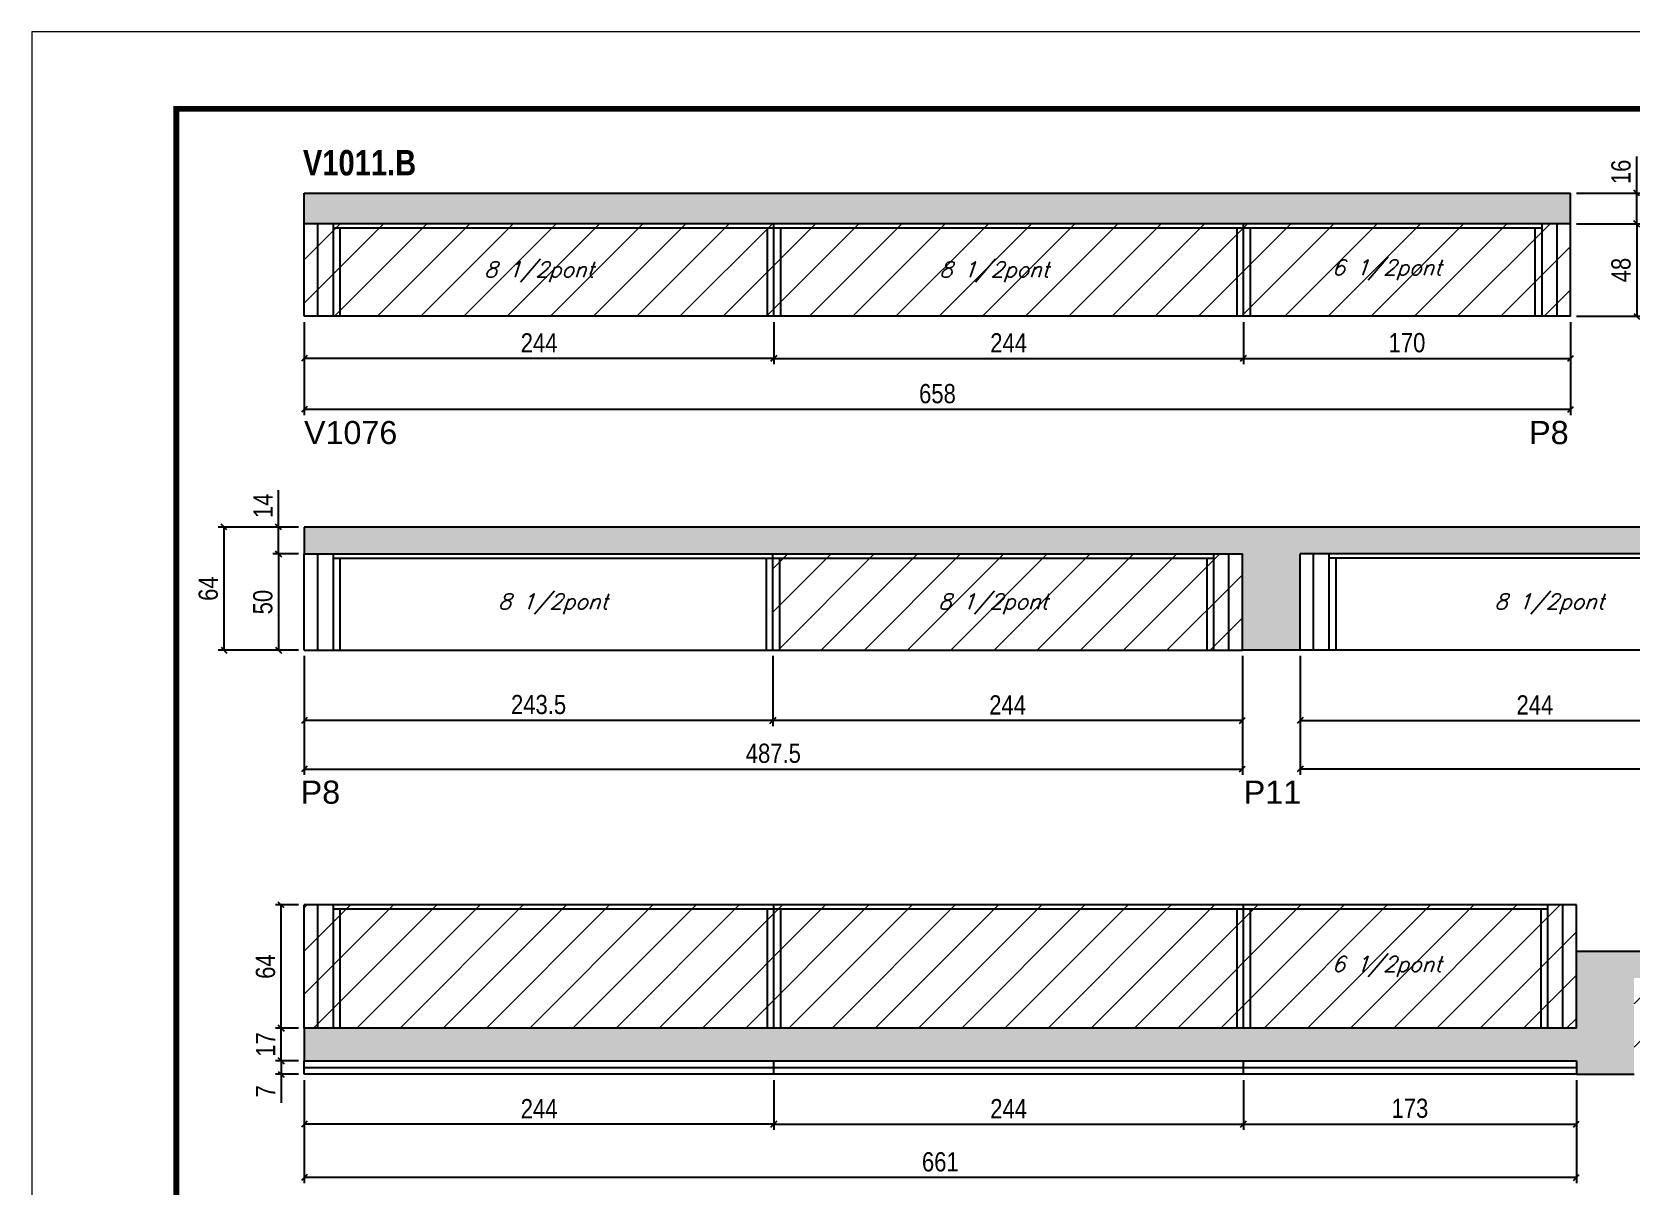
# Model space of a CAD drawing. Extents: x 3309 to 9563, y -2522 to 14608.
# Drawn here: x 4908 to 5739, y 10562 to 11162 of the extents above; entities that cross this region are included whole.
import ezdxf

# ---------------------------------------------------------------- set-up
doc = ezdxf.new("R2010")
doc.units = 0
doc.linetypes.add('DASHED', pattern=[0.75, 0.5, -0.25])
for name, color, linetype in [('5', 5, 'Continuous'), ('COTA', 241, 'Continuous'), ('NOMENCLATURA', 7, 'Continuous'), ('Painéis', 200, 'Continuous'), ('SARR_2.2x7', 40, 'Continuous'), ('SARR_3.5x7', 81, 'Continuous'), ('texto', 7, 'Continuous')]:
    doc.layers.add(name, color=color, linetype=linetype)
for name, color, linetype, lineweight in [('Folhas', 255, 'Continuous', 9), ('Hachura', 251, 'Continuous', 9), ('SARRAFO DE PRESSAO', 251, 'DASHED', 9)]:
    doc.layers.add(name, color=color, linetype=linetype, lineweight=lineweight)
doc.styles.add('COTA TECNICA', font='techl___.ttf', dxfattribs={"height": 10})
doc.styles.add('Romans', font='romans.shx')
doc.styles.get("Standard").update_dxf_attribs({"font": 'arial.ttf'})
doc.styles.add('TECNICA', font='techb___.ttf', dxfattribs={"height": 10})
doc.dimstyles.new('PAINEL', dxfattribs={"dimtxt": 10, "dimasz": 3, "dimexe": 3, "dimexo": 3, "dimgap": 3, "dimtad": 1, "dimdec": 1, "dimzin": 12, "dimdsep": 46, "dimtxsty": 'COTA TECNICA', "dimblk1": 'OBLIQUE', "dimblk2": 'OBLIQUE', "dimsah": 1, "dimcen": 0.9, "dimclrd": 4, "dimclre": 4, "dimclrt": 240, "dimadec": 1, "dimazin": 3, "dimtfac": 1, "dimtdec": 1, "dimtmove": 0, "dimatfit": 3, "dimfxl": 1, "dimtolj": 1, "dimtzin": 12, "dimarcsym": 0})

# ---------------------------------------------------------------- blocks, each defined once
blk = doc.blocks.new('9999999999')
at = {"layer": 'Folhas'}
blk.add_lwpolyline([(98138.98, 34190.21), (99623.98, 34190.21), (99623.98, 35240.21), (98138.98, 35240.21)], close=True, dxfattribs=at)
at = {"layer": 'Folhas', "color": 30, "const_width": 3}
blk.add_lwpolyline([(98213.98, 34230.21), (99583.98, 34230.21), (99583.98, 35200.21), (98213.98, 35200.21)], close=True, dxfattribs=at)
blk = doc.blocks.new('_Oblique')
at = {"color": 0, "linetype": 'ByBlock', "lineweight": -2}
blk.add_line((-0.5, -0.5), (0.5, 0.5), dxfattribs=at)
blk = doc.blocks.new('*D334')
at = {"layer": 'COTA', "color": 4, "linetype": 'ByBlock', "lineweight": -2, "transparency": 16777216}
for p, q in [((5049.39, 11011.41), (5049.39, 10989.51)), ((5293.39, 11011.41), (5293.39, 10989.51)), ((5293.39, 10992.51), (5049.39, 10992.51))]:
    blk.add_line(p, q, dxfattribs=at)
at = {"layer": 'Defpoints', "color": 0, "linetype": 'ByBlock', "transparency": 16777216}
for p in [(5049.39, 11014.41), (5293.39, 11014.41), (5049.39, 10992.51)]:
    blk.add_point(p, dxfattribs=at)
at = {"layer": 'COTA', "color": 4, "linetype": 'ByBlock', "lineweight": -2, "transparency": 16777216, "xscale": 3, "yscale": 3, "zscale": 3, "rotation": 180}
blk.add_blockref('_Oblique', (5049.39, 10992.51), dxfattribs=at)
at = {"layer": 'COTA', "color": 4, "linetype": 'ByBlock', "lineweight": -2, "transparency": 16777216, "xscale": 3, "yscale": 3, "zscale": 3}
blk.add_blockref('_Oblique', (5293.39, 10992.51), dxfattribs=at)
at = {"layer": 'COTA', "color": 240, "linetype": 'ByBlock', "transparency": 16777216, "insert": (5171.39, 11000.58), "char_height": 10, "attachment_point": 5, "style": 'COTA TECNICA'}
blk.add_mtext('\\A1;244', dxfattribs=at)
blk = doc.blocks.new('*D365')
at = {"layer": 'COTA', "color": 4, "linetype": 'ByBlock', "lineweight": -2, "transparency": 16777216}
for p, q in [((5049.39, 11011.41), (5049.39, 10962.99)), ((5707.39, 11011.41), (5707.39, 10962.99)), ((5707.39, 10965.99), (5049.39, 10965.99))]:
    blk.add_line(p, q, dxfattribs=at)
at = {"layer": 'Defpoints', "color": 0, "linetype": 'ByBlock', "transparency": 16777216}
for p in [(5049.39, 11014.41), (5707.39, 11014.41), (5049.39, 10965.99)]:
    blk.add_point(p, dxfattribs=at)
at = {"layer": 'COTA', "color": 4, "linetype": 'ByBlock', "lineweight": -2, "transparency": 16777216, "xscale": 3, "yscale": 3, "zscale": 3, "rotation": 180}
blk.add_blockref('_Oblique', (5049.39, 10965.99), dxfattribs=at)
at = {"layer": 'COTA', "color": 4, "linetype": 'ByBlock', "lineweight": -2, "transparency": 16777216, "xscale": 3, "yscale": 3, "zscale": 3}
blk.add_blockref('_Oblique', (5707.39, 10965.99), dxfattribs=at)
at = {"layer": 'COTA', "color": 240, "linetype": 'ByBlock', "transparency": 16777216, "insert": (5378.39, 10974.12), "char_height": 10, "attachment_point": 5, "style": 'COTA TECNICA'}
blk.add_mtext('\\A1;658', dxfattribs=at)
blk = doc.blocks.new('*D335')
at = {"layer": 'COTA', "color": 4, "lineweight": -2, "transparency": 16777216}
for p, q in [((5293.39, 11011.41), (5293.39, 10989.51)), ((5537.39, 11011.41), (5537.39, 10989.51)), ((5293.39, 10992.51), (5537.39, 10992.51))]:
    blk.add_line(p, q, dxfattribs=at)
at = {"layer": 'Defpoints', "color": 0, "transparency": 16777216}
for p in [(5293.39, 11014.41, 0), (5537.39, 11014.41, 0), (5537.39, 10992.51)]:
    blk.add_point(p, dxfattribs=at)
at = {"layer": 'COTA', "color": 4, "lineweight": -2, "transparency": 16777216, "xscale": 3, "yscale": 3, "zscale": 3, "rotation": 180}
blk.add_blockref('_Oblique', (5293.39, 10992.51), dxfattribs=at)
at = {"layer": 'COTA', "color": 4, "lineweight": -2, "transparency": 16777216, "xscale": 3, "yscale": 3, "zscale": 3}
blk.add_blockref('_Oblique', (5537.39, 10992.51), dxfattribs=at)
at = {"layer": 'COTA', "color": 240, "transparency": 16777216, "insert": (5415.39, 11000.58), "char_height": 10, "attachment_point": 5, "style": 'COTA TECNICA'}
blk.add_mtext('\\A1;244', dxfattribs=at)
blk = doc.blocks.new('*D336')
at = {"layer": 'COTA', "color": 4, "lineweight": -2, "transparency": 16777216}
for p, q in [((5710.39, 11078.41), (5773.11, 11078.41)), ((5770.11, 11078.41), (5770.11, 11014.41)), ((5710.39, 11014.41), (5773.11, 11014.41))]:
    blk.add_line(p, q, dxfattribs=at)
at = {"layer": 'Defpoints', "color": 0, "transparency": 16777216}
for p in [(5707.39, 11078.41, 0), (5707.39, 11014.41, 0), (5770.11, 11014.41)]:
    blk.add_point(p, dxfattribs=at)
at = {"layer": 'COTA', "color": 4, "lineweight": -2, "transparency": 16777216, "xscale": 3, "yscale": 3, "zscale": 3}
for p, rotation in [((5770.11, 11078.41), 90), ((5770.11, 11014.41), 270)]:
    blk.add_blockref('_Oblique', p, dxfattribs=dict(at, rotation=rotation))
at = {"layer": 'COTA', "color": 240, "transparency": 16777216, "insert": (5762.01, 11046.41), "char_height": 10, "attachment_point": 5, "rotation": 90, "style": 'COTA TECNICA'}
blk.add_mtext('\\A1;64', dxfattribs=at)
blk = doc.blocks.new('*D366')
at = {"layer": 'COTA', "color": 4, "lineweight": -2, "transparency": 16777216}
for p, q in [((5537.39, 11011.41), (5537.39, 10989.51)), ((5707.39, 11011.41), (5707.39, 10989.51)), ((5537.39, 10992.51), (5707.39, 10992.51))]:
    blk.add_line(p, q, dxfattribs=at)
at = {"layer": 'Defpoints', "color": 0, "transparency": 16777216}
for p in [(5537.39, 11014.41, 0), (5707.39, 11014.41, 0), (5707.39, 10992.51)]:
    blk.add_point(p, dxfattribs=at)
at = {"layer": 'COTA', "color": 4, "lineweight": -2, "transparency": 16777216, "xscale": 3, "yscale": 3, "zscale": 3, "rotation": 180}
blk.add_blockref('_Oblique', (5537.39, 10992.51), dxfattribs=at)
at = {"layer": 'COTA', "color": 4, "lineweight": -2, "transparency": 16777216, "xscale": 3, "yscale": 3, "zscale": 3}
blk.add_blockref('_Oblique', (5707.39, 10992.51), dxfattribs=at)
at = {"layer": 'COTA', "color": 240, "transparency": 16777216, "insert": (5622.39, 11000.61), "char_height": 10, "attachment_point": 5, "style": 'COTA TECNICA'}
blk.add_mtext('\\A1;170', dxfattribs=at)
blk = doc.blocks.new('*D354')
at = {"layer": 'COTA', "color": 4, "lineweight": -2, "transparency": 16777216}
for p, q in [((5710.39, 11062.41), (5744.75, 11062.41)), ((5741.75, 11062.41), (5741.75, 11014.41)), ((5710.39, 11014.41), (5744.75, 11014.41))]:
    blk.add_line(p, q, dxfattribs=at)
at = {"layer": 'Defpoints', "color": 0, "transparency": 16777216}
for p in [(5707.39, 11062.41, 0), (5707.39, 11014.41, 0), (5741.75, 11014.41)]:
    blk.add_point(p, dxfattribs=at)
at = {"layer": 'COTA', "color": 4, "lineweight": -2, "transparency": 16777216, "xscale": 3, "yscale": 3, "zscale": 3}
for p, rotation in [((5741.75, 11062.41), 90), ((5741.75, 11014.41), 270)]:
    blk.add_blockref('_Oblique', p, dxfattribs=dict(at, rotation=rotation))
at = {"layer": 'COTA', "color": 240, "transparency": 16777216, "insert": (5733.65, 11038.41), "char_height": 10, "attachment_point": 5, "rotation": 90, "style": 'COTA TECNICA'}
blk.add_mtext('\\A1;48', dxfattribs=at)
blk = doc.blocks.new('*D355')
at = {"layer": 'COTA', "color": 4, "lineweight": -2, "transparency": 16777216}
for p, q in [((5741.75, 11078.41), (5741.75, 11097.42)), ((5710.39, 11078.41), (5744.75, 11078.41)), ((5741.75, 11062.41), (5741.75, 11078.41)), ((5710.39, 11062.41), (5744.75, 11062.41))]:
    blk.add_line(p, q, dxfattribs=at)
at = {"layer": 'Defpoints', "color": 0, "transparency": 16777216}
for p in [(5707.39, 11078.41, 0), (5741.75, 11078.41), (5707.39, 11062.41, 0)]:
    blk.add_point(p, dxfattribs=at)
at = {"layer": 'COTA', "color": 4, "lineweight": -2, "transparency": 16777216, "xscale": 3, "yscale": 3, "zscale": 3}
for p, rotation in [((5741.75, 11078.41), 90), ((5741.75, 11062.41), 270)]:
    blk.add_blockref('_Oblique', p, dxfattribs=dict(at, rotation=rotation))
at = {"layer": 'COTA', "color": 240, "transparency": 16777216, "insert": (5733.64, 11089.41), "char_height": 10, "attachment_point": 5, "rotation": 90, "style": 'COTA TECNICA'}
blk.add_mtext('\\A1;16', dxfattribs=at)
blk = doc.blocks.new('*D356')
at = {"layer": 'COTA', "color": 4, "linetype": 'ByBlock', "lineweight": -2, "transparency": 16777216}
for p, q in [((5049.39, 10837.86), (5049.39, 10776.1)), ((5536.85, 10837.86), (5536.85, 10776.1)), ((5049.39, 10779.1), (5536.85, 10779.1))]:
    blk.add_line(p, q, dxfattribs=at)
at = {"layer": 'Defpoints', "color": 0, "linetype": 'ByBlock', "transparency": 16777216}
for p in [(5049.39, 10840.86), (5536.85, 10840.86), (5536.85, 10779.1)]:
    blk.add_point(p, dxfattribs=at)
at = {"layer": 'COTA', "color": 4, "linetype": 'ByBlock', "lineweight": -2, "transparency": 16777216, "xscale": 3, "yscale": 3, "zscale": 3, "rotation": 180}
blk.add_blockref('_Oblique', (5049.39, 10779.1), dxfattribs=at)
at = {"layer": 'COTA', "color": 4, "linetype": 'ByBlock', "lineweight": -2, "transparency": 16777216, "xscale": 3, "yscale": 3, "zscale": 3}
blk.add_blockref('_Oblique', (5536.85, 10779.1), dxfattribs=at)
at = {"layer": 'COTA', "color": 240, "linetype": 'ByBlock', "transparency": 16777216, "insert": (5293.12, 10787.23), "char_height": 10, "attachment_point": 5, "style": 'COTA TECNICA'}
blk.add_mtext('\\A1;487.5', dxfattribs=at)
blk = doc.blocks.new('*D357')
at = {"layer": 'COTA', "color": 4, "lineweight": -2, "transparency": 16777216}
for p, q in [((5292.85, 10837.86), (5292.85, 10801.35)), ((5536.85, 10837.86), (5536.85, 10801.35)), ((5536.85, 10804.35), (5292.85, 10804.35))]:
    blk.add_line(p, q, dxfattribs=at)
at = {"layer": 'Defpoints', "color": 0, "transparency": 16777216}
for p in [(5292.85, 10840.86), (5536.85, 10840.86), (5292.85, 10804.35)]:
    blk.add_point(p, dxfattribs=at)
at = {"layer": 'COTA', "color": 4, "lineweight": -2, "transparency": 16777216, "xscale": 3, "yscale": 3, "zscale": 3, "rotation": 180}
blk.add_blockref('_Oblique', (5292.85, 10804.35), dxfattribs=at)
at = {"layer": 'COTA', "color": 4, "lineweight": -2, "transparency": 16777216, "xscale": 3, "yscale": 3, "zscale": 3}
blk.add_blockref('_Oblique', (5536.85, 10804.35), dxfattribs=at)
at = {"layer": 'COTA', "color": 240, "transparency": 16777216, "insert": (5414.85, 10812.42), "char_height": 10, "attachment_point": 5, "style": 'COTA TECNICA'}
blk.add_mtext('\\A1;244', dxfattribs=at)
blk = doc.blocks.new('*D358')
at = {"layer": 'COTA', "color": 4, "lineweight": -2, "transparency": 16777216}
for p, q in [((5049.39, 10837.86), (5049.39, 10801.35)), ((5292.85, 10837.86), (5292.85, 10801.35)), ((5292.85, 10804.35), (5049.39, 10804.35))]:
    blk.add_line(p, q, dxfattribs=at)
at = {"layer": 'Defpoints', "color": 0, "transparency": 16777216}
for p in [(5049.39, 10840.86), (5292.85, 10840.86), (5049.39, 10804.35)]:
    blk.add_point(p, dxfattribs=at)
at = {"layer": 'COTA', "color": 4, "lineweight": -2, "transparency": 16777216, "xscale": 3, "yscale": 3, "zscale": 3, "rotation": 180}
blk.add_blockref('_Oblique', (5049.39, 10804.35), dxfattribs=at)
at = {"layer": 'COTA', "color": 4, "lineweight": -2, "transparency": 16777216, "xscale": 3, "yscale": 3, "zscale": 3}
blk.add_blockref('_Oblique', (5292.85, 10804.35), dxfattribs=at)
at = {"layer": 'COTA', "color": 240, "transparency": 16777216, "insert": (5171.12, 10812.57), "char_height": 10, "attachment_point": 5, "style": 'COTA TECNICA'}
blk.add_mtext('\\A1;243.5', dxfattribs=at)
blk = doc.blocks.new('*D330')
at = {"layer": 'COTA', "color": 4, "lineweight": -2, "transparency": 16777216}
for p, q in [((5046.39, 10904.86), (5004.62, 10904.86)), ((5007.62, 10904.86), (5007.62, 10840.86)), ((5046.39, 10840.86), (5004.62, 10840.86))]:
    blk.add_line(p, q, dxfattribs=at)
at = {"layer": 'Defpoints', "color": 0, "transparency": 16777216}
for p in [(5049.39, 10904.86, 0), (5007.62, 10840.86), (5049.39, 10840.86, 0)]:
    blk.add_point(p, dxfattribs=at)
at = {"layer": 'COTA', "color": 4, "lineweight": -2, "transparency": 16777216, "xscale": 3, "yscale": 3, "zscale": 3}
for p, rotation in [((5007.62, 10904.86), 90), ((5007.62, 10840.86), 270)]:
    blk.add_blockref('_Oblique', p, dxfattribs=dict(at, rotation=rotation))
at = {"layer": 'COTA', "color": 240, "transparency": 16777216, "insert": (4999.52, 10872.86), "char_height": 10, "attachment_point": 5, "rotation": 90, "style": 'COTA TECNICA'}
blk.add_mtext('\\A1;64', dxfattribs=at)
blk = doc.blocks.new('*D331')
at = {"layer": 'COTA', "color": 4, "lineweight": -2, "transparency": 16777216}
for p, q in [((5046.39, 10890.86), (5032.98, 10890.86)), ((5035.98, 10890.86), (5035.98, 10840.86)), ((5046.39, 10840.86), (5032.98, 10840.86))]:
    blk.add_line(p, q, dxfattribs=at)
at = {"layer": 'Defpoints', "color": 0, "transparency": 16777216}
for p in [(5049.39, 10890.86, 0), (5035.98, 10840.86), (5049.39, 10840.86, 0)]:
    blk.add_point(p, dxfattribs=at)
at = {"layer": 'COTA', "color": 4, "lineweight": -2, "transparency": 16777216, "xscale": 3, "yscale": 3, "zscale": 3}
for p, rotation in [((5035.98, 10890.86), 90), ((5035.98, 10840.86), 270)]:
    blk.add_blockref('_Oblique', p, dxfattribs=dict(at, rotation=rotation))
at = {"layer": 'COTA', "color": 240, "transparency": 16777216, "insert": (5027.87, 10865.86), "char_height": 10, "attachment_point": 5, "rotation": 90, "style": 'COTA TECNICA'}
blk.add_mtext('\\A1;50', dxfattribs=at)
blk = doc.blocks.new('*D332')
at = {"layer": 'COTA', "color": 4, "lineweight": -2, "transparency": 16777216}
for p, q in [((5035.98, 10904.86), (5035.98, 10923.97)), ((5046.39, 10904.86), (5032.98, 10904.86)), ((5035.98, 10890.86), (5035.98, 10904.86)), ((5046.39, 10890.86), (5032.98, 10890.86))]:
    blk.add_line(p, q, dxfattribs=at)
at = {"layer": 'Defpoints', "color": 0, "transparency": 16777216}
for p in [(5035.98, 10904.86), (5049.39, 10904.86, 0), (5049.39, 10890.86, 0)]:
    blk.add_point(p, dxfattribs=at)
at = {"layer": 'COTA', "color": 4, "lineweight": -2, "transparency": 16777216, "xscale": 3, "yscale": 3, "zscale": 3}
for p, rotation in [((5035.98, 10904.86), 90), ((5035.98, 10890.86), 270)]:
    blk.add_blockref('_Oblique', p, dxfattribs=dict(at, rotation=rotation))
at = {"layer": 'COTA', "color": 240, "transparency": 16777216, "insert": (5027.91, 10915.91), "char_height": 10, "attachment_point": 5, "rotation": 90, "style": 'COTA TECNICA'}
blk.add_mtext('\\A1;14', dxfattribs=at)
blk = doc.blocks.new('*D359')
at = {"layer": 'COTA', "color": 4, "linetype": 'ByBlock', "lineweight": -2, "transparency": 16777216}
for p, q in [((5566.85, 10837.86), (5566.85, 10776.1)), ((6103.85, 10837.86), (6103.85, 10776.1)), ((6103.85, 10779.1), (5566.85, 10779.1))]:
    blk.add_line(p, q, dxfattribs=at)
at = {"layer": 'Defpoints', "color": 0, "linetype": 'ByBlock', "transparency": 16777216}
for p in [(5566.85, 10840.86), (6103.85, 10840.86), (5566.85, 10779.1)]:
    blk.add_point(p, dxfattribs=at)
at = {"layer": 'COTA', "color": 4, "linetype": 'ByBlock', "lineweight": -2, "transparency": 16777216, "xscale": 3, "yscale": 3, "zscale": 3, "rotation": 180}
blk.add_blockref('_Oblique', (5566.85, 10779.1), dxfattribs=at)
at = {"layer": 'COTA', "color": 4, "linetype": 'ByBlock', "lineweight": -2, "transparency": 16777216, "xscale": 3, "yscale": 3, "zscale": 3}
blk.add_blockref('_Oblique', (6103.85, 10779.1), dxfattribs=at)
at = {"layer": 'COTA', "color": 240, "linetype": 'ByBlock', "transparency": 16777216, "insert": (5835.35, 10787.32), "char_height": 10, "attachment_point": 5, "style": 'COTA TECNICA'}
blk.add_mtext('\\A1;537', dxfattribs=at)
blk = doc.blocks.new('*D360')
at = {"layer": 'COTA', "color": 4, "lineweight": -2, "transparency": 16777216}
for p, q in [((5566.85, 10837.86), (5566.85, 10801.35)), ((5810.85, 10837.86), (5810.85, 10801.35)), ((5566.85, 10804.35), (5810.85, 10804.35))]:
    blk.add_line(p, q, dxfattribs=at)
at = {"layer": 'Defpoints', "color": 0, "transparency": 16777216}
for p in [(5566.85, 10840.86), (5810.85, 10840.86), (5810.85, 10804.35)]:
    blk.add_point(p, dxfattribs=at)
at = {"layer": 'COTA', "color": 4, "lineweight": -2, "transparency": 16777216, "xscale": 3, "yscale": 3, "zscale": 3, "rotation": 180}
blk.add_blockref('_Oblique', (5566.85, 10804.35), dxfattribs=at)
at = {"layer": 'COTA', "color": 4, "lineweight": -2, "transparency": 16777216, "xscale": 3, "yscale": 3, "zscale": 3}
blk.add_blockref('_Oblique', (5810.85, 10804.35), dxfattribs=at)
at = {"layer": 'COTA', "color": 240, "transparency": 16777216, "insert": (5688.85, 10812.42), "char_height": 10, "attachment_point": 5, "style": 'COTA TECNICA'}
blk.add_mtext('\\A1;244', dxfattribs=at)
blk = doc.blocks.new('*D333')
at = {"layer": 'COTA', "color": 4, "linetype": 'ByBlock', "lineweight": -2, "transparency": 16777216}
for p, q in [((5049.39, 10617.45), (5049.39, 10591.53)), ((5293.39, 10617.45), (5293.39, 10591.53)), ((5293.39, 10594.53), (5049.39, 10594.53))]:
    blk.add_line(p, q, dxfattribs=at)
at = {"layer": 'Defpoints', "color": 0, "linetype": 'ByBlock', "transparency": 16777216}
for p in [(5049.39, 10620.45), (5293.39, 10620.45), (5049.39, 10594.53)]:
    blk.add_point(p, dxfattribs=at)
at = {"layer": 'COTA', "color": 4, "linetype": 'ByBlock', "lineweight": -2, "transparency": 16777216, "xscale": 3, "yscale": 3, "zscale": 3, "rotation": 180}
blk.add_blockref('_Oblique', (5049.39, 10594.53), dxfattribs=at)
at = {"layer": 'COTA', "color": 4, "linetype": 'ByBlock', "lineweight": -2, "transparency": 16777216, "xscale": 3, "yscale": 3, "zscale": 3}
blk.add_blockref('_Oblique', (5293.39, 10594.53), dxfattribs=at)
at = {"layer": 'COTA', "color": 240, "linetype": 'ByBlock', "transparency": 16777216, "insert": (5171.39, 10602.6), "char_height": 10, "attachment_point": 5, "style": 'COTA TECNICA'}
blk.add_mtext('\\A1;244', dxfattribs=at)
blk = doc.blocks.new('*D337')
at = {"layer": 'COTA', "color": 4, "linetype": 'ByBlock', "lineweight": -2, "transparency": 16777216}
for p, q in [((5049.39, 10617.45), (5049.39, 10563.82)), ((5710.39, 10617.45), (5710.39, 10563.82)), ((5710.39, 10566.82), (5049.39, 10566.82))]:
    blk.add_line(p, q, dxfattribs=at)
at = {"layer": 'Defpoints', "color": 0, "linetype": 'ByBlock', "transparency": 16777216}
for p in [(5049.39, 10620.45), (5710.39, 10620.45), (5049.39, 10566.82)]:
    blk.add_point(p, dxfattribs=at)
at = {"layer": 'COTA', "color": 4, "linetype": 'ByBlock', "lineweight": -2, "transparency": 16777216, "xscale": 3, "yscale": 3, "zscale": 3, "rotation": 180}
blk.add_blockref('_Oblique', (5049.39, 10566.82), dxfattribs=at)
at = {"layer": 'COTA', "color": 4, "linetype": 'ByBlock', "lineweight": -2, "transparency": 16777216, "xscale": 3, "yscale": 3, "zscale": 3}
blk.add_blockref('_Oblique', (5710.39, 10566.82), dxfattribs=at)
at = {"layer": 'COTA', "color": 240, "linetype": 'ByBlock', "transparency": 16777216, "insert": (5379.89, 10574.92), "char_height": 10, "attachment_point": 5, "style": 'COTA TECNICA'}
blk.add_mtext('\\A1;661', dxfattribs=at)
blk = doc.blocks.new('*D320')
at = {"layer": 'COTA', "color": 4, "lineweight": -2, "transparency": 16777216}
for p, q in [((5293.39, 10617.45), (5293.39, 10591.53)), ((5537.39, 10617.45), (5537.39, 10591.53)), ((5293.39, 10594.53), (5537.39, 10594.53))]:
    blk.add_line(p, q, dxfattribs=at)
at = {"layer": 'Defpoints', "color": 0, "transparency": 16777216}
for p in [(5293.39, 10620.45, 0), (5537.39, 10620.45, 0), (5537.39, 10594.53)]:
    blk.add_point(p, dxfattribs=at)
at = {"layer": 'COTA', "color": 4, "lineweight": -2, "transparency": 16777216, "xscale": 3, "yscale": 3, "zscale": 3, "rotation": 180}
blk.add_blockref('_Oblique', (5293.39, 10594.53), dxfattribs=at)
at = {"layer": 'COTA', "color": 4, "lineweight": -2, "transparency": 16777216, "xscale": 3, "yscale": 3, "zscale": 3}
blk.add_blockref('_Oblique', (5537.39, 10594.53), dxfattribs=at)
at = {"layer": 'COTA', "color": 240, "transparency": 16777216, "insert": (5415.39, 10602.6), "char_height": 10, "attachment_point": 5, "style": 'COTA TECNICA'}
blk.add_mtext('\\A1;244', dxfattribs=at)
blk = doc.blocks.new('*D338')
at = {"layer": 'COTA', "color": 4, "lineweight": -2, "transparency": 16777216}
for p, q in [((5537.39, 10617.45), (5537.39, 10591.53)), ((5710.39, 10617.45), (5710.39, 10591.53)), ((5537.39, 10594.53), (5710.39, 10594.53))]:
    blk.add_line(p, q, dxfattribs=at)
at = {"layer": 'Defpoints', "color": 0, "transparency": 16777216}
for p in [(5537.39, 10620.45, 0), (5710.39, 10620.45, 0), (5710.39, 10594.53)]:
    blk.add_point(p, dxfattribs=at)
at = {"layer": 'COTA', "color": 4, "lineweight": -2, "transparency": 16777216, "xscale": 3, "yscale": 3, "zscale": 3, "rotation": 180}
blk.add_blockref('_Oblique', (5537.39, 10594.53), dxfattribs=at)
at = {"layer": 'COTA', "color": 4, "lineweight": -2, "transparency": 16777216, "xscale": 3, "yscale": 3, "zscale": 3}
blk.add_blockref('_Oblique', (5710.39, 10594.53), dxfattribs=at)
at = {"layer": 'COTA', "color": 240, "transparency": 16777216, "insert": (5623.89, 10602.75), "char_height": 10, "attachment_point": 5, "style": 'COTA TECNICA'}
blk.add_mtext('\\A1;173', dxfattribs=at)
blk = doc.blocks.new('*D369')
at = {"layer": 'COTA', "color": 4, "lineweight": -2, "transparency": 16777216}
for p, q in [((5046.39, 10627.45), (5034.34, 10627.45)), ((5046.39, 10620.45), (5034.34, 10620.45)), ((5037.34, 10627.45), (5037.34, 10620.45)), ((5037.34, 10620.45), (5037.34, 10605.72))]:
    blk.add_line(p, q, dxfattribs=at)
at = {"layer": 'Defpoints', "color": 0, "transparency": 16777216}
for p in [(5037.34, 10620.45), (5049.39, 10627.45), (5049.39, 10620.45)]:
    blk.add_point(p, dxfattribs=at)
at = {"layer": 'COTA', "color": 4, "lineweight": -2, "transparency": 16777216, "xscale": 3, "yscale": 3, "zscale": 3}
for p, rotation in [((5037.34, 10627.45), 90), ((5037.34, 10620.45), 270)]:
    blk.add_blockref('_Oblique', p, dxfattribs=dict(at, rotation=rotation))
at = {"layer": 'COTA', "color": 240, "transparency": 16777216, "insert": (5029.27, 10611.58), "char_height": 10, "attachment_point": 5, "rotation": 90, "style": 'COTA TECNICA'}
blk.add_mtext('\\A1;7', dxfattribs=at)
blk = doc.blocks.new('*D370')
at = {"layer": 'COTA', "color": 4, "lineweight": -2, "transparency": 16777216}
for p, q in [((5046.39, 10644.45), (5034.34, 10644.45)), ((5037.34, 10627.45), (5037.34, 10644.45)), ((5046.39, 10627.45), (5034.34, 10627.45))]:
    blk.add_line(p, q, dxfattribs=at)
at = {"layer": 'Defpoints', "color": 0, "transparency": 16777216}
for p in [(5037.34, 10644.45), (5049.39, 10644.45), (5049.39, 10627.45)]:
    blk.add_point(p, dxfattribs=at)
at = {"layer": 'COTA', "color": 4, "lineweight": -2, "transparency": 16777216, "xscale": 3, "yscale": 3, "zscale": 3}
for p, rotation in [((5037.34, 10644.45), 90), ((5037.34, 10627.45), 270)]:
    blk.add_blockref('_Oblique', p, dxfattribs=dict(at, rotation=rotation))
at = {"layer": 'COTA', "color": 240, "transparency": 16777216, "insert": (5029.27, 10635.95), "char_height": 10, "attachment_point": 5, "rotation": 90, "style": 'COTA TECNICA'}
blk.add_mtext('\\A1;17', dxfattribs=at)
blk = doc.blocks.new('*D371')
at = {"layer": 'COTA', "color": 4, "lineweight": -2, "transparency": 16777216}
for p, q in [((5046.39, 10708.45), (5034.34, 10708.45)), ((5037.34, 10644.45), (5037.34, 10708.45)), ((5046.39, 10644.45), (5034.34, 10644.45))]:
    blk.add_line(p, q, dxfattribs=at)
at = {"layer": 'Defpoints', "color": 0, "transparency": 16777216}
for p in [(5037.34, 10708.45), (5049.39, 10708.45), (5049.39, 10644.45)]:
    blk.add_point(p, dxfattribs=at)
at = {"layer": 'COTA', "color": 4, "lineweight": -2, "transparency": 16777216, "xscale": 3, "yscale": 3, "zscale": 3}
for p, rotation in [((5037.34, 10708.45), 90), ((5037.34, 10644.45), 270)]:
    blk.add_blockref('_Oblique', p, dxfattribs=dict(at, rotation=rotation))
at = {"layer": 'COTA', "color": 240, "transparency": 16777216, "insert": (5029.24, 10676.45), "char_height": 10, "attachment_point": 5, "rotation": 90, "style": 'COTA TECNICA'}
blk.add_mtext('\\A1;64', dxfattribs=at)

msp = doc.modelspace()

# ---------------------------------------------------------------- hatches: boundary and pattern name
at = {"layer": 'COTA'}
h = msp.add_hatch(dxfattribs=at)
h.set_pattern_fill('AR-CONC', color=256, scale=0.03)
h.set_pattern_definition([(50, (-1877.353, -2199.601), (5.4655401, -0.4781726), [0.5715, -6.2865]), (355, (-1877.353, -2199.601), (-1.0573026, 5.7317054), [0.4572, -5.0292175]), (100.451445, (-1876.8974, -2199.641), (4.4082374, 5.2535326), [0.4857003, -5.3427073]), (46.1842, (-1877.353, -2198.077), (8.1323712, -1.2612698), [0.85725, -9.42975]), (96.63556, (-1876.675, -2198.182), (7.122124, 7.4227837), [0.7285507, -8.0140682]), (351.18415, (-1877.353, -2198.077), (7.122124, 7.4227837), [0.685799, -7.543792]), (21, (-1876.591, -2198.458), (4.5484317, -3.067956), [0.5715, -6.2865]), (326, (-1876.591, -2198.458), (1.8540609, 5.525639), [0.4572, -5.0292]), (71.451445, (-1876.212, -2198.714), (6.4024926, 2.457683), [0.4857003, -5.3426981]), (37.5, (-1877.3529, -2199.6011), (0.0926581, 2.53665117), [0, -4.96824, 0, -5.1054, 0, -5.04825]), (7.5, (-1877.353, -2199.601), (2.00458988, 3.00541724), [0, -2.91084, 0, -4.85394, 0, -1.92405]), (327.5, (-1879.0522, -2199.6011), (4.06771786, -0.17186232), [0, -1.905, 0, -5.9436, 0, -7.8867]), (317.5, (-1879.814, -2199.601), (4.44387544, 0.7627947), [0, -2.4765, 0, -3.94716, 0, -5.6007])])
h.paths.add_polyline_path([(5707.39, 11062.41), (5707.39, 11078.41), (5049.39, 11078.41), (5049.39, 11062.41)])
h = msp.add_hatch(dxfattribs=at)
h.set_pattern_fill('AR-CONC', color=256, scale=0.03)
h.paths.add_polyline_path([(5536.85, 10840.86), (5566.85, 10840.86), (5566.85, 10890.86), (6103.85, 10890.86), (6103.85, 10904.86), (5049.39, 10904.86), (5049.39, 10890.86), (5536.85, 10890.86)])
h = msp.add_hatch(dxfattribs=at)
h.set_pattern_fill('AR-CONC', color=256, scale=0.03)
h.paths.add_polyline_path([(5740.39, 10670.45), (6132.39, 10670.45), (6132.39, 10684.45), (5710.39, 10684.45), (5710.39, 10644.45), (5049.39, 10644.45), (5049.39, 10627.45), (5710.39, 10627.45), (5710.39, 10620.45), (5740.39, 10620.45)])
at = {"layer": 'Hachura'}
h = msp.add_hatch(dxfattribs=at)
h.set_pattern_fill('ANSI31', color=256, scale=5)
h.paths.add_polyline_path([(5293.39, 11014.41), (5293.39, 11062.41), (5049.39, 11062.41), (5049.39, 11014.41)])
h.paths.add_polyline_path([(5293.39, 11062.41), (5293.39, 11014.41), (5537.39, 11014.41), (5537.39, 11062.41)])
h.paths.add_polyline_path([(5537.39, 11062.41), (5537.39, 11014.41), (5707.39, 11014.41), (5707.39, 11062.41)])
h.paths.add_polyline_path([(5049.39, 10708.45), (5049.39, 10644.45), (5293.39, 10644.45), (5293.39, 10708.45)])
h.paths.add_polyline_path([(5537.39, 10644.45), (5537.39, 10708.45), (5293.39, 10708.45), (5293.39, 10644.45)])
h.paths.add_polyline_path([(5537.39, 10708.45), (5537.39, 10644.45), (5710.39, 10644.45), (5710.39, 10708.45)])
h.paths.add_polyline_path([(5740.39, 10668.45), (5740.39, 10620.45), (5984.39, 10620.45), (5984.39, 10668.45)])
h.paths.add_polyline_path([(5984.39, 10668.45), (5984.39, 10620.45), (6132.39, 10620.45), (6132.39, 10668.45)])
h.paths.add_polyline_path([(6245.35, 10442.87), (6245.35, 10490.87), (6081.35, 10490.87), (6081.35, 10442.87)])
h.paths.add_polyline_path([(5837.35, 10490.87), (5837.35, 10442.87), (6081.35, 10442.87), (6081.35, 10490.87)])
h.paths.add_polyline_path([(5593.35, 10490.87), (5593.35, 10442.87), (5837.35, 10442.87), (5837.35, 10490.87)])
h.paths.add_polyline_path([(5489.39, 10492.87), (5489.39, 10442.87), (5563.35, 10442.87), (5563.35, 10492.87)])
h.paths.add_polyline_path([(5245.39, 10492.87), (5245.39, 10442.87), (5489.39, 10442.87), (5489.39, 10492.87)])
h.paths.add_polyline_path([(5132.39, 10490.87), (5132.39, 10442.87), (5215.39, 10442.87), (5215.39, 10490.87)])
h.paths.add_polyline_path([(5049.39, 10490.87), (5049.39, 10442.87), (5132.39, 10442.87), (5132.39, 10490.87)])
h = msp.add_hatch(dxfattribs=at)
h.set_pattern_fill('ANSI31', color=256, scale=5)
h.paths.add_polyline_path([(5536.85, 10840.86), (5536.85, 10890.86), (5292.85, 10890.86), (5292.85, 10840.86)])

# ---------------------------------------------------------------- linework, layer by layer
at = {"layer": 'COTA'}
for p, q in [((5049.39, 11062.41), (5049.39, 11078.41)), ((5049.39, 11078.41), (5707.39, 11078.41)), ((5707.39, 11062.41), (5707.39, 11078.41)), ((6103.85, 10904.86), (5049.39, 10904.86)), ((5049.39, 10904.86), (5049.39, 10890.86)), ((5566.85, 10840.86), (5536.85, 10840.86)), ((5710.39, 10684.45), (6132.39, 10684.45)), ((5049.39, 10644.45), (5049.39, 10627.45)), ((5710.39, 10620.45), (5740.39, 10620.45))]:
    msp.add_line(p, q, dxfattribs=at)
at = {"layer": 'Painéis', "linetype": 'ByBlock'}
for p, q in [((5707.39, 11062.41), (5049.39, 11062.41)), ((5049.39, 11014.41), (5049.39, 11062.41)), ((5293.39, 11014.41), (5293.39, 11062.41)), ((5537.39, 11014.41), (5537.39, 11062.41)), ((5707.39, 11014.41), (5707.39, 11062.41)), ((5707.39, 11014.41), (5049.39, 11014.41)), ((5049.39, 10890.86), (5536.85, 10890.86)), ((5049.39, 10840.86), (5049.39, 10890.86)), ((5292.85, 10840.86), (5292.85, 10890.86)), ((5536.85, 10840.86), (5536.85, 10890.86)), ((6103.85, 10890.86), (5566.85, 10890.86)), ((5566.85, 10840.86), (5566.85, 10890.86)), ((5049.39, 10840.86), (5536.85, 10840.86)), ((6103.85, 10840.86), (5566.85, 10840.86)), ((5710.39, 10708.45), (5049.39, 10708.45)), ((5049.39, 10644.45), (5049.39, 10708.45)), ((5293.39, 10644.45), (5293.39, 10708.45)), ((5537.39, 10644.45), (5537.39, 10708.45)), ((5710.39, 10644.45), (5710.39, 10708.45)), ((5710.39, 10644.45), (5049.39, 10644.45)), ((5049.39, 10627.45), (5710.39, 10627.45)), ((5049.39, 10620.45), (5049.39, 10627.45)), ((5710.39, 10620.45), (5049.39, 10620.45)), ((5293.39, 10620.45), (5293.39, 10627.45)), ((5537.39, 10620.45), (5537.39, 10627.45)), ((5710.39, 10627.45), (5710.39, 10620.45))]:
    msp.add_line(p, q, dxfattribs=at)
at = {"layer": 'SARR_2.2x7', "linetype": 'Continuous'}
for p, q in [((5056.39, 11014.41), (5056.39, 11062.41)), ((5293.39, 11060.21), (5064.39, 11060.21)), ((5537.39, 11060.21), (5293.39, 11060.21)), ((5692.39, 11060.21), (5537.39, 11060.21)), ((5700.39, 11014.41), (5700.39, 11062.41)), ((5056.39, 10840.86), (5056.39, 10890.86)), ((5064.39, 10888.66), (5292.85, 10888.66)), ((5292.85, 10888.66), (5521.85, 10888.66)), ((5529.85, 10840.86), (5529.85, 10890.86)), ((5573.85, 10840.86), (5573.85, 10890.86)), ((5810.85, 10888.66), (5581.85, 10888.66)), ((5056.39, 10644.45), (5056.39, 10708.45)), ((5293.39, 10706.25), (5064.39, 10706.25)), ((5537.39, 10706.25), (5293.39, 10706.25)), ((5695.39, 10706.25), (5537.39, 10706.25)), ((5703.39, 10644.45), (5703.39, 10708.45)), ((5049.39, 10623.95), (5293.39, 10623.95)), ((5293.39, 10623.95), (5537.39, 10623.95)), ((5537.39, 10623.95), (5710.39, 10623.95))]:
    msp.add_line(p, q, dxfattribs=at)
at = {"layer": 'SARR_3.5x7'}
for p, q in [((5064.39, 11062.41), (5064.39, 11014.41)), ((5067.89, 11060.21), (5067.89, 11014.41)), ((5289.89, 11060.21), (5289.89, 11014.41)), ((5296.89, 11060.21), (5296.89, 11014.41)), ((5533.89, 11060.21), (5533.89, 11014.41)), ((5540.89, 11060.21), (5540.89, 11014.41)), ((5688.89, 11060.21), (5688.89, 11014.41)), ((5692.39, 11062.41), (5692.39, 11014.41)), ((5064.39, 10890.86), (5064.39, 10840.86)), ((5067.89, 10888.66), (5067.89, 10840.86)), ((5289.35, 10888.66), (5289.35, 10840.86)), ((5296.35, 10888.66), (5296.35, 10840.86)), ((5518.35, 10888.66), (5518.35, 10840.86)), ((5521.85, 10890.86), (5521.85, 10840.86)), ((5581.85, 10890.86), (5581.85, 10840.86)), ((5585.35, 10888.66), (5585.35, 10840.86)), ((5064.39, 10708.45), (5064.39, 10644.45)), ((5067.89, 10706.25), (5067.89, 10644.45)), ((5289.89, 10706.25), (5289.89, 10644.45)), ((5296.89, 10706.25), (5296.89, 10644.45)), ((5533.89, 10706.25), (5533.89, 10644.45)), ((5540.89, 10706.25), (5540.89, 10644.45)), ((5691.89, 10706.25), (5691.89, 10644.45)), ((5695.39, 10708.45), (5695.39, 10644.45))]:
    msp.add_line(p, q, dxfattribs=at)

# ---------------------------------------------------------------- block references
at = {"layer": 'SARRAFO DE PRESSAO', "color": 6, "linetype": 'ByBlock'}
msp.add_blockref('9999999999', (-93231.11, -24078.07), dxfattribs=at)

# ---------------------------------------------------------------- texts
at = {"layer": '5', "linetype": 'Continuous'}
for s, rotation, p in [('V1076', 359.99996, (5049.24, 10947.98)), ('P8', 359.99996, (5685.88, 10947.98)), ('P8', 0.00004, (5047.51, 10761.08)), ('P11', 0.00004, (5537.56, 10761.08))]:
    msp.add_text(s, height=12, rotation=rotation, dxfattribs=at).set_placement(p)
at = {"layer": 'NOMENCLATURA', "style": 'TECNICA'}
msp.add_text('V1011.B', height=13.2, dxfattribs=at).set_placement((5048.67, 11087.59))
at = {"layer": 'texto', "color": 2, "char_height": 8, "attachment_point": 5, "style": 'Romans'}
for s, insert in [('{\\Q19;\\C256;8 1/2pont}', (5171.39, 11037.41)), ('{\\Q19;\\C256;8 1/2pont}', (5407.89, 11037.41)), ('{\\Q19;\\C256;6 1/2pont}', (5611.89, 11038.41)), ('{\\Q19;\\C256;8 1/2pont}', (5178.62, 10864.86)), ('{\\Q19;\\C256;8 1/2pont}', (5407.35, 10864.86)), ('{\\Q19;\\C256;8 1/2pont}', (5696.35, 10864.86)), ('{\\Q19;\\C256;6 1/2pont}', (5611.89, 10676.45))]:
    msp.add_mtext(s, dxfattribs=dict(at, insert=insert))

# ---------------------------------------------------------------- dimensions: what is measured, and where the dimension line sits
at = {"layer": 'COTA'}
for base, p1, p2, angle, picture, middle in [((5741.75, 11078.41, 0), (5707.39, 11062.41), (5707.39, 11078.41), 90, '*D355', (5733.64, 11089.41, 0)), ((5770.11, 11014.41, 0), (5707.39, 11078.41), (5707.39, 11014.41), 90, '*D336', (5762.01, 11046.41, 0)), ((5741.75, 11014.41, 0), (5707.39, 11062.41), (5707.39, 11014.41), 90, '*D354', (5733.65, 11038.41, 0)), ((5035.98, 10904.86, 0), (5049.39, 10890.86), (5049.39, 10904.86), 90, '*D332', (5027.91, 10915.91, 0)), ((5007.62, 10840.86, 0), (5049.39, 10904.86), (5049.39, 10840.86), 90, '*D330', (4999.52, 10872.86, 0)), ((5035.98, 10840.86, 0), (5049.39, 10890.86), (5049.39, 10840.86), 90, '*D331', (5027.87, 10865.86, 0)), ((5292.85, 10804.35), (5536.85, 10840.86), (5292.85, 10840.86), 180, '*D357', (5414.85, 10812.42)), ((5037.34, 10708.45), (5049.39, 10644.45), (5049.39, 10708.45), 90, '*D371', (5029.24, 10676.45)), ((5037.34, 10644.45), (5049.39, 10627.45), (5049.39, 10644.45), 90, '*D370', (5029.27, 10635.95)), ((5037.34, 10620.45), (5049.39, 10627.45), (5049.39, 10620.45), 90, '*D369', (5029.27, 10611.58))]:
    dim = msp.add_linear_dim(base=base, p1=p1, p2=p2, angle=angle, dimstyle='PAINEL', dxfattribs=at)
    dim.commit()
    dim.dimension.update_dxf_attribs({"geometry": picture, "text_midpoint": middle})
at = {"layer": 'COTA', "linetype": 'ByBlock'}
for base, p1, p2, picture, middle in [((5049.39, 10992.51), (5293.39, 11014.41), (5049.39, 11014.41), '*D334', (5171.39, 11000.58)), ((5049.39, 10594.53), (5293.39, 10620.45), (5049.39, 10620.45), '*D333', (5171.39, 10602.6))]:
    dim = msp.add_linear_dim(base=base, p1=p1, p2=p2, angle=180, dimstyle='PAINEL', override={"dimtmove": 1}, dxfattribs=at)
    dim.commit()
    dim.dimension.update_dxf_attribs({"geometry": picture, "text_midpoint": middle})
for base, p1, p2, picture, middle in [((5049.39, 10965.99), (5707.39, 11014.41), (5049.39, 11014.41), '*D365', (5378.39, 10974.12)), ((5566.85, 10779.1), (6103.85, 10840.86), (5566.85, 10840.86), '*D359', (5835.35, 10787.32)), ((5049.39, 10566.82), (5710.39, 10620.45), (5049.39, 10620.45), '*D337', (5379.89, 10574.92))]:
    dim = msp.add_linear_dim(base=base, p1=p1, p2=p2, angle=180, dimstyle='PAINEL', dxfattribs=at)
    dim.commit()
    dim.dimension.update_dxf_attribs({"geometry": picture, "text_midpoint": middle})
at = {"layer": 'COTA'}
for base, p1, p2, picture, middle in [((5537.39, 10992.51, 0), (5293.39, 11014.41), (5537.39, 11014.41), '*D335', (5415.39, 11000.58, 0)), ((5707.39, 10992.51, 0), (5537.39, 11014.41), (5707.39, 11014.41), '*D366', (5622.39, 11000.61, 0)), ((5810.85, 10804.35), (5566.85, 10840.86), (5810.85, 10840.86), '*D360', (5688.85, 10812.42)), ((5537.39, 10594.53, 0), (5293.39, 10620.45), (5537.39, 10620.45), '*D320', (5415.39, 10602.6, 0)), ((5710.39, 10594.53, 0), (5537.39, 10620.45), (5710.39, 10620.45), '*D338', (5623.89, 10602.75, 0))]:
    dim = msp.add_linear_dim(base=base, p1=p1, p2=p2, dimstyle='PAINEL', dxfattribs=at)
    dim.commit()
    dim.dimension.update_dxf_attribs({"geometry": picture, "text_midpoint": middle})
at = {"layer": 'COTA', "linetype": 'ByBlock'}
dim = msp.add_linear_dim(base=(5536.85, 10779.1), p1=(5049.39, 10840.86), p2=(5536.85, 10840.86), dimstyle='PAINEL', dxfattribs=at)
dim.commit()
dim.dimension.update_dxf_attribs({"geometry": '*D356', "text_midpoint": (5293.12, 10787.23)})
at = {"layer": 'COTA'}
dim = msp.add_linear_dim(base=(5049.39, 10804.35), p1=(5292.85, 10840.86), p2=(5049.39, 10840.86), angle=180, dimstyle='PAINEL', override={"dimtmove": 1}, dxfattribs=at)
dim.commit()
dim.dimension.update_dxf_attribs({"geometry": '*D358', "text_midpoint": (5171.12, 10812.57)})

doc.saveas('drawing.dxf')
